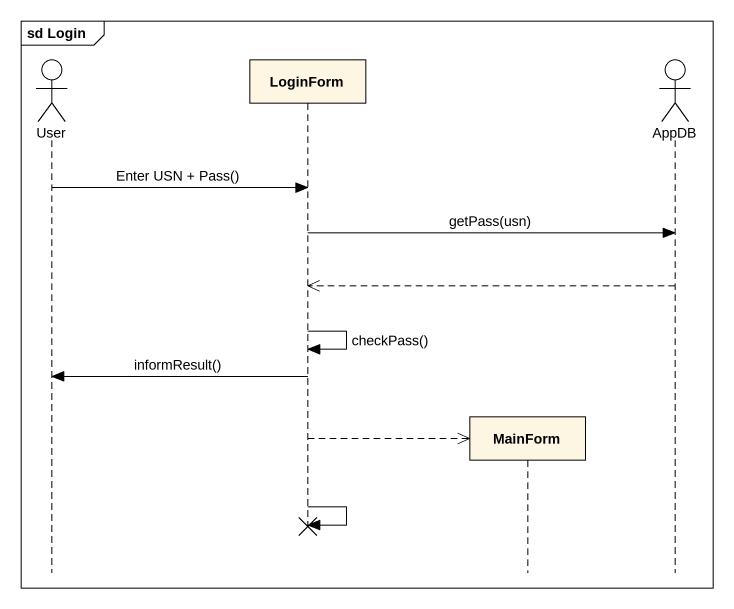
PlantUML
@startuml
mainframe sd Login
hide footbox
actor User
participant LoginForm
participant MainForm
actor AppDB

User -> LoginForm : Enter USN + Pass()
LoginForm -> AppDB : getPass(usn)
AppDB -->> LoginForm
LoginForm -> LoginForm : checkPass()
LoginForm -> User : informResult()
LoginForm -->> MainForm **
LoginForm -> LoginForm
@enduml
